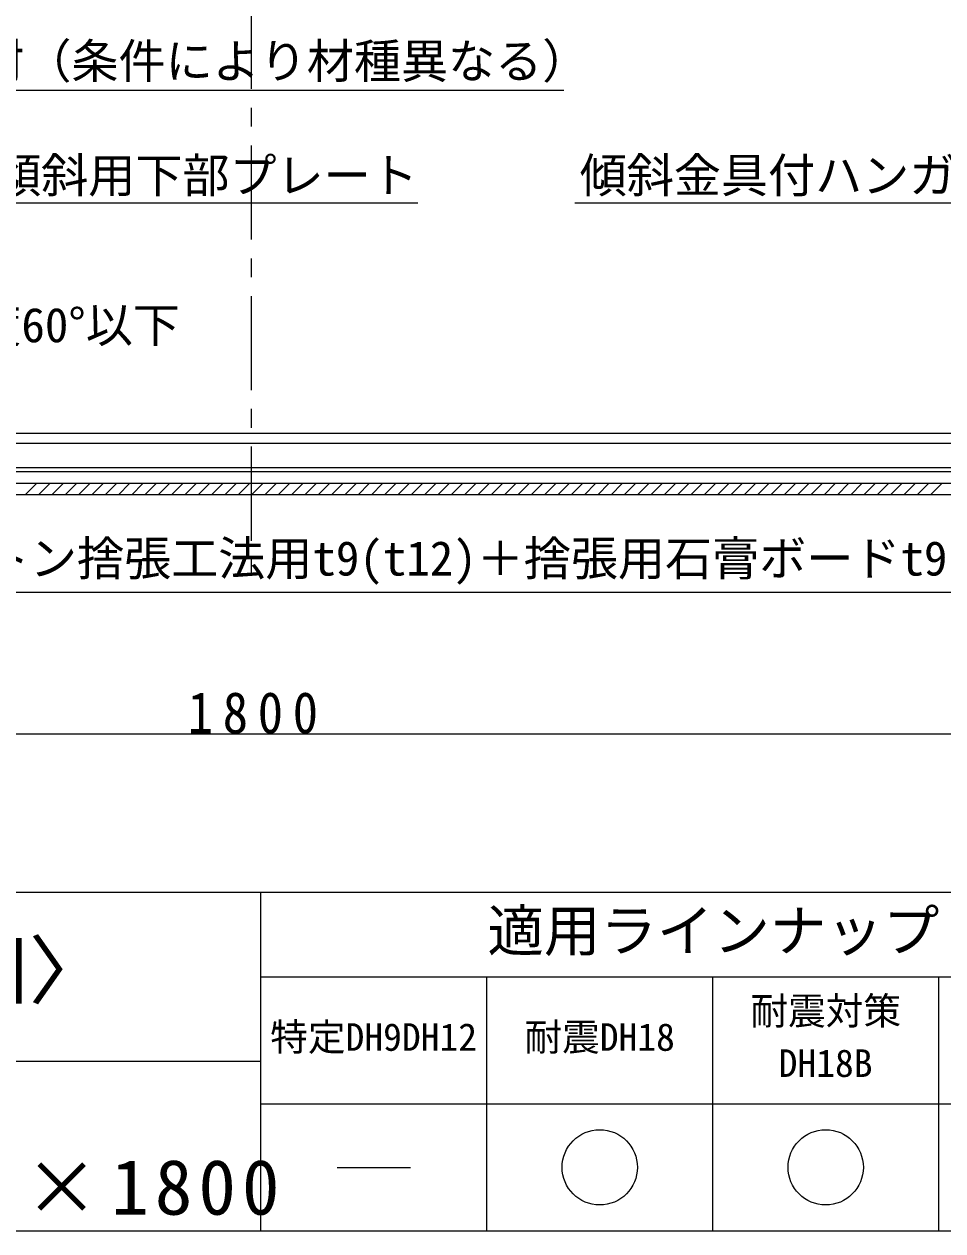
# Model space of a CAD drawing. Units: millimetres at full size, sheet at 1:20; details may follow other scales. Extents: x -4155 to 4045, y -2866 to 2834.
# Drawn here: x 2474 to 3450, y -2866 to -1584 of the extents above; entities that cross this region are included whole.
import ezdxf
from ezdxf.enums import TextEntityAlignment as Align

# ---------------------------------------------------------------- set-up
doc = ezdxf.new("R2010")
doc.units = ezdxf.units.MM
doc.header["$LTSCALE"] = 20
doc.linetypes.add('CHAIN1', pattern=[8, 5, -1, 1, -1])
for name, color, linetype, lineweight in [('1-0_断面', 7, 'Continuous', 9), ('1-1_寸法', 7, 'Continuous', 9), ('1-2_文字', 7, 'Continuous', 9), ('F-0_図枠', 7, 'Continuous', 9)]:
    doc.layers.add(name, color=color, linetype=linetype, lineweight=lineweight)
doc.styles.add('ＭＳ ゴシック', font='')
doc.styles.get('ＭＳ ゴシック').set_extended_font_data('MS Gothic')

msp = doc.modelspace()

# ---------------------------------------------------------------- linework, layer by layer
at = {"layer": '1-0_断面', "color": 4, "linetype": 'CHAIN1'}
msp.add_line((2715.01, -272.42), (2715.01, -2166.27), dxfattribs=at)
at = {"layer": '1-0_断面'}
for p, q in [((2135.02, -2018.09), (3865.94, -2018.09)), ((2135.02, -2028.69), (3865.94, -2028.69)), ((3865.94, -2055.09), (-175.46, -2055.09)), ((3865.94, -2059.09), (-175.46, -2059.09)), ((3865.94, -2071.59), (-175.46, -2071.59)), ((2474.85, -2083.59), (2486.85, -2071.59)), ((2489, -2083.59), (2501, -2071.59)), ((2503.14, -2083.59), (2515.14, -2071.59)), ((2517.28, -2083.59), (2529.28, -2071.59)), ((2531.42, -2083.59), (2543.42, -2071.59)), ((2545.56, -2083.59), (2557.56, -2071.59)), ((2559.71, -2083.59), (2571.71, -2071.59)), ((2573.85, -2083.59), (2585.85, -2071.59)), ((2587.99, -2083.59), (2599.99, -2071.59)), ((2602.13, -2083.59), (2614.13, -2071.59)), ((2616.28, -2083.59), (2628.28, -2071.59)), ((2630.42, -2083.59), (2642.42, -2071.59)), ((2644.56, -2083.59), (2656.56, -2071.59)), ((2658.7, -2083.59), (2670.7, -2071.59)), ((2672.84, -2083.59), (2684.84, -2071.59)), ((2686.99, -2083.59), (2698.99, -2071.59)), ((2701.13, -2083.59), (2713.13, -2071.59)), ((2715.27, -2083.59), (2727.27, -2071.59)), ((2729.41, -2083.59), (2741.41, -2071.59)), ((2743.55, -2083.59), (2755.55, -2071.59)), ((2757.7, -2083.59), (2769.7, -2071.59)), ((2771.84, -2083.59), (2783.84, -2071.59)), ((2785.98, -2083.59), (2797.98, -2071.59)), ((2800.12, -2083.59), (2812.12, -2071.59)), ((2814.27, -2083.59), (2826.27, -2071.59)), ((2828.41, -2083.59), (2840.41, -2071.59)), ((2842.55, -2083.59), (2854.55, -2071.59)), ((2856.69, -2083.59), (2868.69, -2071.59)), ((2856.69, -2083.59), (2868.69, -2071.59)), ((2870.83, -2083.59), (2882.83, -2071.59)), ((2884.98, -2083.59), (2896.98, -2071.59)), ((2899.12, -2083.59), (2911.12, -2071.59)), ((2913.26, -2083.59), (2925.26, -2071.59)), ((2927.4, -2083.59), (2939.4, -2071.59)), ((2941.54, -2083.59), (2953.54, -2071.59)), ((2955.69, -2083.59), (2967.69, -2071.59)), ((2969.83, -2083.59), (2981.83, -2071.59)), ((2983.97, -2083.59), (2995.97, -2071.59)), ((2998.11, -2083.59), (3010.11, -2071.59)), ((3012.26, -2083.59), (3024.26, -2071.59)), ((3026.4, -2083.59), (3038.4, -2071.59)), ((3040.54, -2083.59), (3052.54, -2071.59)), ((3054.68, -2083.59), (3066.68, -2071.59)), ((3068.82, -2083.59), (3080.82, -2071.59)), ((3082.97, -2083.59), (3094.97, -2071.59)), ((3097.11, -2083.59), (3109.11, -2071.59)), ((3111.25, -2083.59), (3123.25, -2071.59)), ((3125.39, -2083.59), (3137.39, -2071.59)), ((3139.53, -2083.59), (3151.53, -2071.59)), ((3153.68, -2083.59), (3165.68, -2071.59)), ((3167.82, -2083.59), (3179.82, -2071.59)), ((3181.96, -2083.59), (3193.96, -2071.59)), ((3196.1, -2083.59), (3208.1, -2071.59)), ((3210.24, -2083.59), (3222.24, -2071.59)), ((3224.39, -2083.59), (3236.39, -2071.59)), ((3238.53, -2083.59), (3250.53, -2071.59)), ((3252.67, -2083.59), (3264.67, -2071.59)), ((3266.81, -2083.59), (3278.81, -2071.59)), ((3280.96, -2083.59), (3292.96, -2071.59)), ((3295.1, -2083.59), (3307.1, -2071.59)), ((3309.24, -2083.59), (3321.24, -2071.59)), ((3323.38, -2083.59), (3335.38, -2071.59)), ((3337.52, -2083.59), (3349.52, -2071.59)), ((3351.67, -2083.59), (3363.67, -2071.59)), ((3365.81, -2083.59), (3377.81, -2071.59)), ((3379.95, -2083.59), (3391.95, -2071.59)), ((3394.09, -2083.59), (3406.09, -2071.59)), ((3408.23, -2083.59), (3420.23, -2071.59)), ((3422.38, -2083.59), (3434.38, -2071.59)), ((3436.52, -2083.59), (3448.52, -2071.59)), ((3865.94, -2083.59), (-175.46, -2083.59)), ((2771.84, -2083.59), (2777.26, -2078.18)), ((2870.83, -2083.59), (2875.67, -2078.76))]:
    msp.add_line(p, q, dxfattribs=at)
at = {"layer": '1-1_寸法'}
msp.add_line((1815.01, -2337.73), (3615.01, -2337.73), dxfattribs=at)
at = {"layer": '1-2_文字'}
for p, q in [((2224.91, -1653.58), (3047, -1653.58)), ((2028.11, -1773.48), (2892.07, -1773.48)), ((3680.05, -2187.28), (2221.83, -2187.28))]:
    msp.add_line(p, q, dxfattribs=at)
msp.add_lwpolyline([(3058.65, -1773.48), (3513.84, -1773.48), (3603.11, -1928.09)], dxfattribs=at)
at = {"layer": 'F-0_図枠'}
for p, q in [((-4154.85, -2505.65), (4045.15, -2505.65)), ((2725.15, -2865.65), (2725.15, -2505.65)), ((2725.15, -2595.65), (3685.15, -2595.65)), ((2965.15, -2865.65), (2965.15, -2595.65)), ((3205.15, -2865.65), (3205.15, -2595.65)), ((3445.15, -2865.65), (3445.15, -2595.65)), ((2725.15, -2685.65), (-394.85, -2685.65)), ((2725.15, -2730.65), (3685.15, -2730.65)), ((2806.13, -2798.15), (2884.16, -2798.15)), ((-4154.85, -2865.65), (4045.15, -2865.65))]:
    msp.add_line(p, q, dxfattribs=at)
for centre in [(3085.15, -2798.15), (3325.15, -2798.15)]:
    msp.add_circle(centre, 40, dxfattribs=at)

# ---------------------------------------------------------------- texts
at = {"layer": '1-1_寸法', "insert": (2647.51, -2337.73), "char_height": 43.99, "attachment_point": 7, "style": 'ＭＳ ゴシック'}
msp.add_mtext('\\T1.38;\\W0.9;1800', dxfattribs=at)
at = {"layer": '1-2_文字', "style": 'ＭＳ ゴシック'}
for s, p in [('ブレース材（条件により材種異なる）', (2223.99, -1652.03)), ('ＤＨ下部金具Ｃ＋傾斜用下部プレート', (2041.83, -1773.48)), ('傾斜金具付ハンガー', (3063.84, -1773.48)), ('ブレース角度60°以下', (2170.84, -1932.51)), ('ダイロートン捨張工法用t9(t12)＋捨張用石膏ボードt9.5(t12.5)', (2229.9, -2180.41))]:
    msp.add_text(s, height=36.66, dxfattribs=at).set_placement(p, align=Align.BOTTOM_LEFT)
at = {"layer": 'F-0_図枠', "style": 'ＭＳ ゴシック'}
for s, height, p in [('適用ラインナップ', 43.99, (2965.86, -2581.81)), ('耐震対策', 29.33, (3245.15, -2655.4)), ('特定DH9DH12', 29.33, (2735.15, -2683.15)), ('耐震DH18', 29.33, (3005.15, -2683.15)), ('DH18B', 29.33, (3275.15, -2710.9))]:
    msp.add_text(s, height=height, dxfattribs=at).set_placement(p, align=Align.BOTTOM_LEFT)
at = {"layer": 'F-0_図枠', "style": 'ＭＳ ゴシック', "width": 1.1}
msp.add_text('ダイケンハイブリッド天井\u3000標準図〈参考図〉', height=58.65, dxfattribs=at).set_placement((718.5, -2635.65), align=Align.BOTTOM_LEFT)
at = {"layer": 'F-0_図枠', "insert": (478.9, -2855.65), "char_height": 58.65, "attachment_point": 7, "style": 'ＭＳ ゴシック'}
msp.add_mtext('\\T1.16;【傾斜天井～吊元ﾌﾗｯﾄ】捨張仕上・基本軸組364×1800', dxfattribs=at)

doc.saveas('drawing.dxf')
